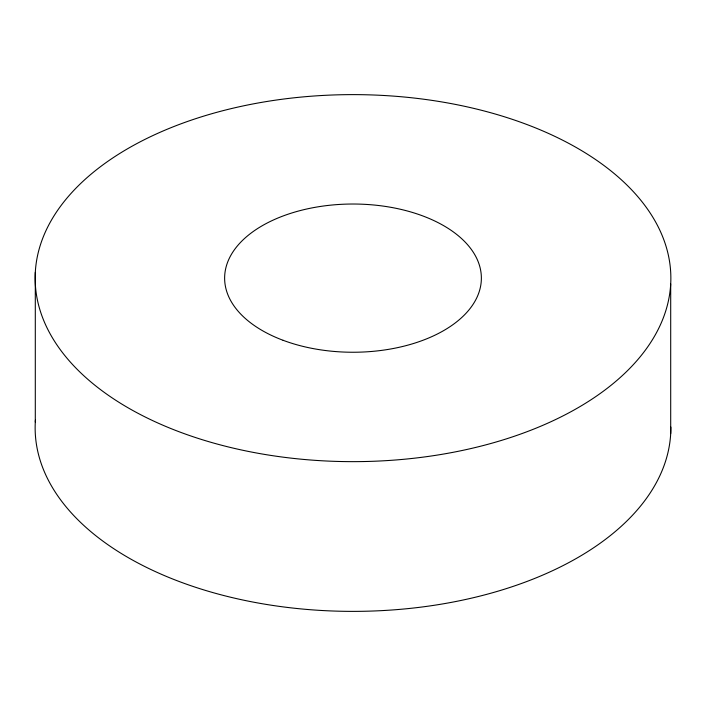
<?xml version="1.0" encoding="UTF-8"?>
<svg xmlns="http://www.w3.org/2000/svg" width="706" height="706" viewBox="0 0 706 706"><rect width="100%" height="100%" fill="white"/><g stroke="black" fill="none" stroke-linecap="round" stroke-linejoin="round"><path stroke-width="1.06" d="M670.7 283.9A317.859 183.516 0 0 1 185.501 434.102A317.859 183.516 0 0 1 202.798 116.402A317.859 183.516 0 0 1 670.7 283.9L670.7 433.625M35.3 272.375L35.3 422.1M670.85 427.051A317.859 183.516 0 0 1 346.902 611.343A317.859 183.516 0 0 1 35.432 420.008M283.088 340.292A128.368 74.112 0 0 0 481.192 282.012A128.368 74.112 0 0 0 294.72 212.1A128.368 74.112 0 0 0 283.088 340.292"/></g></svg>
